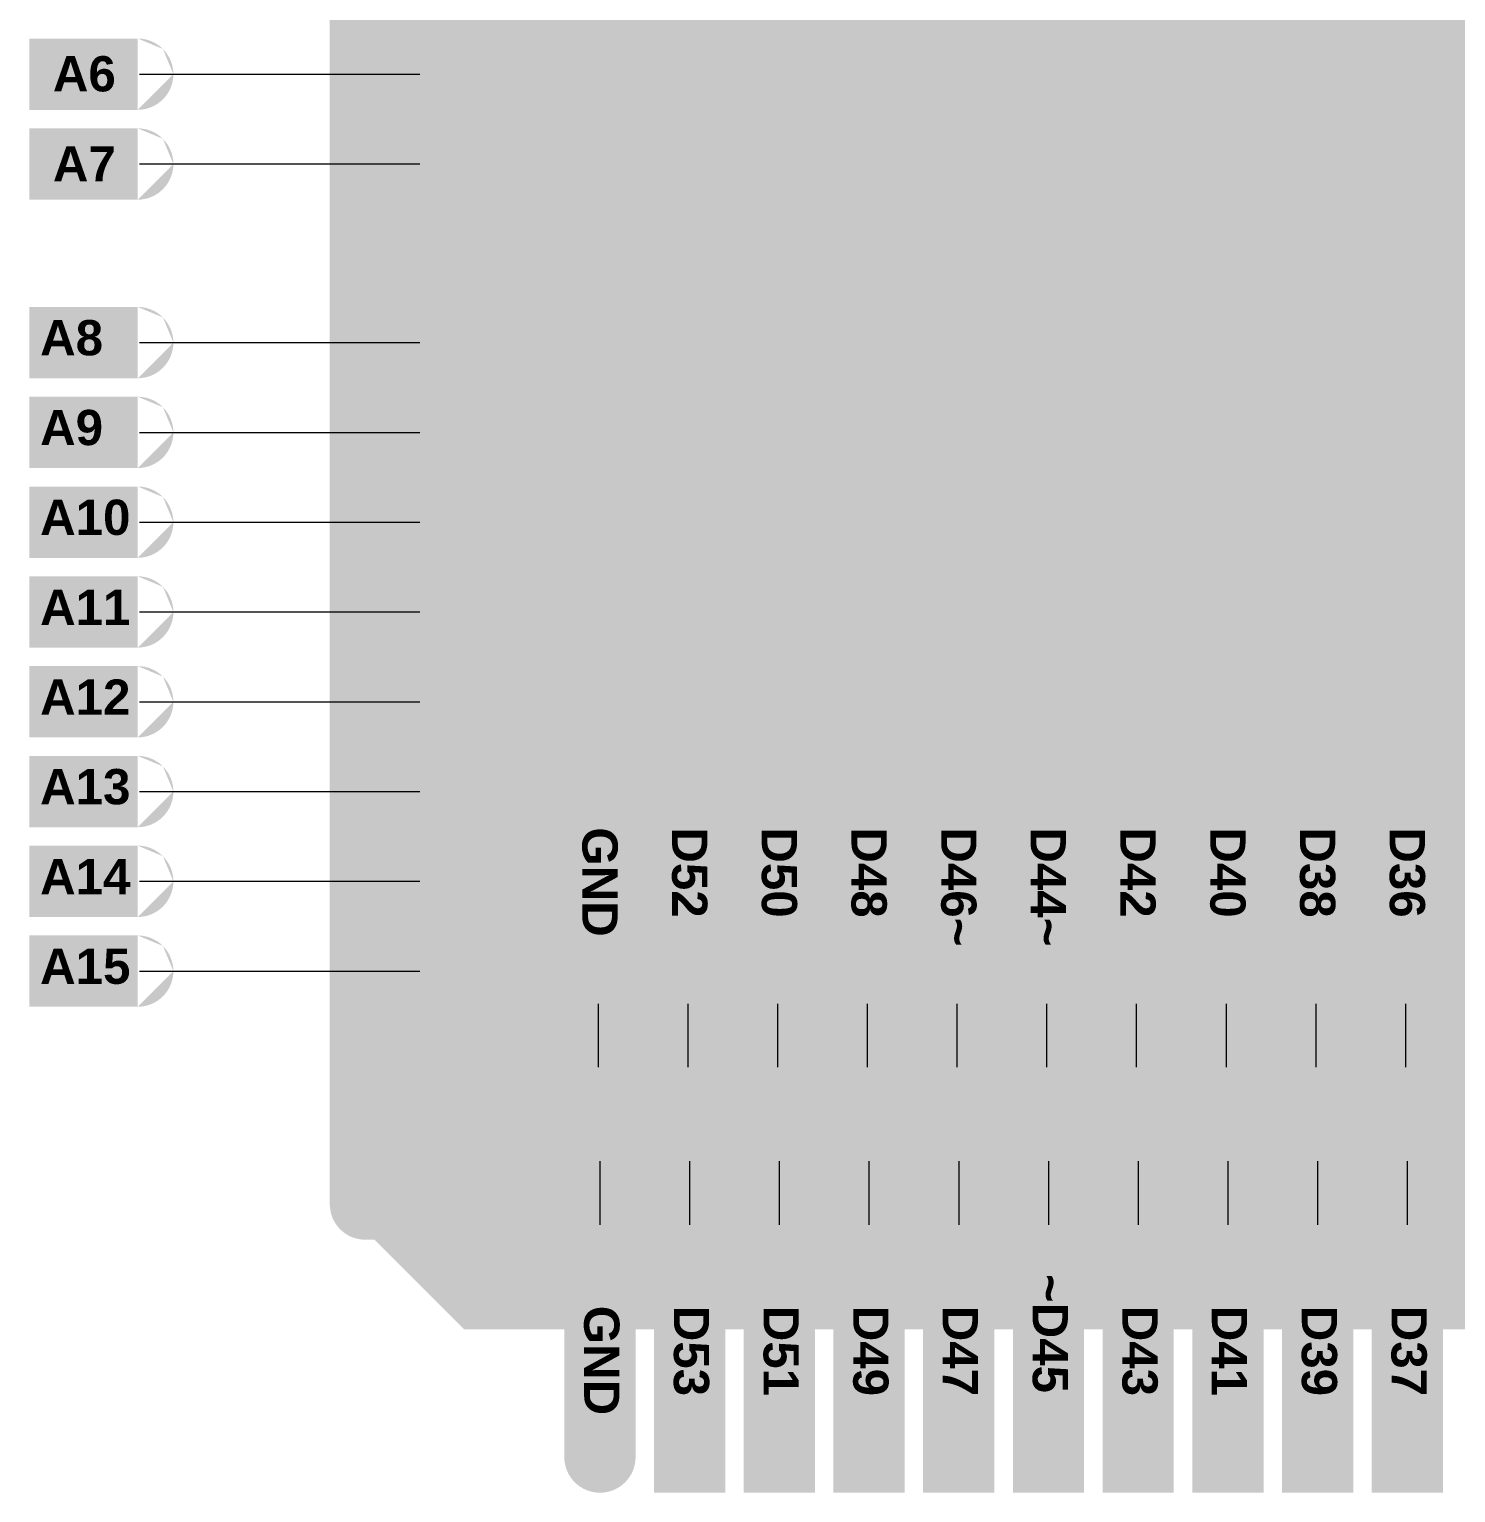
# Model space of a CAD drawing. Header units: millimetres. Extents: x 1 to 623, y -49 to 60.
# Drawn here: x 263.261 to 267.819, y 17.304 to 21.98 of the extents above; entities that cross this region are included whole.
import ezdxf

# ---------------------------------------------------------------- set-up
doc = ezdxf.new("R2010")
doc.units = ezdxf.units.MM
doc.header["$LTSCALE"] = 0.1
doc.layers.add('PDF6_Geometry', color=7, linetype='Continuous')
doc.layers.add('PDF8_Geometry', color=7, linetype='Continuous')
for name, color, linetype, true_color in [('PDF6_Solid Fills', 7, 'Continuous', 0x8b8f90), ('PDF6_Text', 7, 'Continuous', 0xffffff), ('PDF8_Solid Fills', 7, 'Continuous', 0xe5540f), ('PDF8_Text', 7, 'Continuous', 0xffffff)]:
    doc.layers.add(name, color=color, linetype=linetype, true_color=true_color)
doc.styles.add('PDF RobotoMono Bold', font='arialbd.ttf')

# ---------------------------------------------------------------- blocks, each defined once
blk = doc.blocks.new('ARDUINO')
at = {"layer": 'PDF6_Solid Fills', "lineweight": 20, "true_color": 0x017481, "transparency": 33554559}
blk.add_hatch(color=136, dxfattribs=at).paths.add_polyline_path([(367.3383, 17.4148), (363.4689, 17.4148), (363.1821, 17.7016), (363.1518, 17.7016), (363.1404, 17.7021), (363.1299, 17.7038), (363.1189, 17.7065), (363.1084, 17.71), (363.0983, 17.7148), (363.0891, 17.7205), (363.0803, 17.7271), (363.072, 17.7345), (363.0645, 17.7429), (363.058, 17.7516), (363.0522, 17.7613), (363.0474, 17.7709), (363.0435, 17.7819), (363.0413, 17.7924), (363.0395, 17.8034), (363.0386, 17.8144), (363.0386, 28.7671), (363.0395, 28.7785), (363.0413, 28.7895), (363.0435, 28.8), (363.0474, 28.8105), (363.0522, 28.8206), (363.058, 28.8302), (363.0645, 28.839), (363.072, 28.8474), (363.0803, 28.8548), (363.0891, 28.8614), (363.0983, 28.8666), (363.1084, 28.8715), (363.1189, 28.8754), (363.1299, 28.878), (363.1404, 28.8798), (363.1518, 28.8802), (368.9457, 28.8802), (368.9567, 28.8798), (368.9676, 28.878), (368.9781, 28.8754), (368.9887, 28.8715), (368.9988, 28.8666), (369.0084, 28.8614), (369.0172, 28.8548), (369.0255, 28.8474), (369.033, 28.839), (369.0396, 28.8302), (369.0448, 28.8206), (369.0496, 28.8105), (369.0536, 28.8), (369.0562, 28.7895), (369.058, 28.7785), (369.0584, 28.7671), (369.058, 28.7671), (369.058, 18.5595), (369.0584, 18.5595), (369.0584, 17.8113), (369.058, 17.8003), (369.0562, 17.7894), (369.0536, 17.7788), (369.0496, 17.7679), (369.0448, 17.7578), (369.0396, 17.7486), (369.033, 17.7398), (369.0255, 17.7315), (369.0172, 17.724), (369.0084, 17.7174), (368.9988, 17.7117), (368.9887, 17.7069), (368.9781, 17.7034), (368.9676, 17.7007), (368.9567, 17.699), (368.9457, 17.6986), (367.6217, 17.6986)])
at = {"layer": 'PDF6_Solid Fills', "lineweight": 20, "true_color": 0x11100d, "transparency": 33554559}
blk.add_hatch(color=28, dxfattribs=at).paths.add_polyline_path([(365.8423, 21.2616), (365.9549, 21.2616), (366.0345, 21.3411), (366.0574, 21.3411), (366.137, 21.2616), (366.2496, 21.2616), (366.3292, 21.3411), (366.3522, 21.3411), (366.4317, 21.2616), (366.5444, 21.2616), (366.6239, 21.3412), (366.6239, 21.4536), (366.6239, 21.6359), (366.6239, 21.7484), (366.5444, 21.828), (366.4317, 21.828), (366.3522, 21.7484), (366.3292, 21.7484), (366.2496, 21.828), (366.137, 21.828), (366.0574, 21.7484), (366.0345, 21.7484), (365.9549, 21.8279), (365.8423, 21.8279), (365.7627, 21.7484), (365.7627, 21.6358), (365.7627, 21.4536), (365.7627, 21.341)])
at = {"layer": 'PDF6_Solid Fills', "lineweight": 20, "true_color": 0xffffff, "transparency": 33554559}
for points in [[(363.8986, 21.2471, 0.414264), (364.0793, 21.4278), (364.0793, 21.4278, 0.414187), (363.8986, 21.6083), (363.8986, 21.6083, 0.414157), (363.7181, 21.4278), (363.7181, 21.4278, 0.414235)], [(363.3254, 17.8076, 0.414282), (363.5061, 17.9881), (363.5061, 17.9881, 0.414187), (363.3254, 18.1687), (363.3254, 18.1687, 0.414071), (363.1449, 17.9881), (363.1449, 17.9881, 0.414166)]]:
    blk.add_hatch(color=7, dxfattribs=at).paths.add_polyline_path(points)
at = {"layer": 'PDF6_Solid Fills', "lineweight": 20, "transparency": 33554559}
h = blk.add_hatch(color=7, dxfattribs=at)
h.paths.add_polyline_path([(362.4252, 21.3117, 0.412396), (362.539, 21.4256)], flags=0)
h.paths.add_polyline_path([(362.4252, 21.3117), (362.0786, 21.3117), (362.0786, 21.5396), (362.4252, 21.5396)], flags=0)
h.paths.add_polyline_path([(362.5056, 21.506, 0.20006), (362.4252, 21.5396)], flags=0)
h.paths.add_polyline_path([(362.539, 21.4256, 0.197604), (362.5056, 21.506)], flags=0)
at = {"layer": 'PDF6_Solid Fills', "lineweight": 20, "true_color": 0x8a7867, "transparency": 33554559}
for points in [[(363.3974, 21.3539), (363.3974, 21.4973), (363.3971, 21.4973), (363.2541, 21.4973), (363.2537, 21.4973), (363.2537, 21.3539), (363.2541, 21.3539)], [(363.3974, 21.0669), (363.3974, 21.2103), (363.3971, 21.2103), (363.2541, 21.2103), (363.2537, 21.2103), (363.2537, 21.0669), (363.2541, 21.0669)], [(363.3974, 20.4962), (363.3974, 20.6396), (363.3971, 20.6396), (363.2541, 20.6396), (363.2537, 20.6396), (363.2537, 20.4962), (363.2541, 20.4962)], [(363.3974, 20.2093), (363.3974, 20.3527), (363.3971, 20.3527), (363.2541, 20.3527), (363.2537, 20.3527), (363.2537, 20.2093), (363.2541, 20.2093)], [(363.3974, 19.9224), (363.3974, 20.0658), (363.3971, 20.0658), (363.2541, 20.0658), (363.2537, 20.0658), (363.2537, 19.9224), (363.2541, 19.9224)], [(363.3974, 19.6355), (363.3974, 19.7789), (363.3971, 19.7789), (363.2541, 19.7789), (363.2537, 19.7789), (363.2537, 19.6355), (363.2541, 19.6355)], [(363.3974, 19.3486), (363.3974, 19.492), (363.3971, 19.492), (363.2541, 19.492), (363.2537, 19.492), (363.2537, 19.3486), (363.2541, 19.3486)], [(363.3974, 19.0617), (363.3974, 19.2051), (363.3971, 19.2051), (363.2541, 19.2051), (363.2537, 19.2051), (363.2537, 19.0617), (363.2541, 19.0617)], [(363.3974, 18.7748), (363.3974, 18.9182), (363.3971, 18.9182), (363.2541, 18.9182), (363.2537, 18.9182), (363.2537, 18.7748), (363.2541, 18.7748)], [(363.3974, 18.4879), (363.3974, 18.6313), (363.3971, 18.6313), (363.2541, 18.6313), (363.2537, 18.6313), (363.2537, 18.4879), (363.2541, 18.4879)], [(363.9707, 18.2034), (363.9707, 18.3468), (363.9705, 18.3468), (363.8275, 18.3468), (363.8271, 18.3468), (363.8271, 18.2034), (363.8275, 18.2034)], [(364.2573, 18.2034), (364.2573, 18.3468), (364.257, 18.3468), (364.1141, 18.3468), (364.1136, 18.3468), (364.1136, 18.2034), (364.1141, 18.2034)], [(364.5438, 18.2034), (364.5438, 18.3468), (364.5436, 18.3468), (364.4006, 18.3468), (364.4002, 18.3468), (364.4002, 18.2034), (364.4006, 18.2034)], [(364.8304, 18.2034), (364.8304, 18.3468), (364.8302, 18.3468), (364.6872, 18.3468), (364.6868, 18.3468), (364.6868, 18.2034), (364.6872, 18.2034)], [(365.117, 18.2034), (365.117, 18.3468), (365.1167, 18.3468), (364.9738, 18.3468), (364.9733, 18.3468), (364.9733, 18.2034), (364.9738, 18.2034)], [(365.4036, 18.2034), (365.4036, 18.3468), (365.4033, 18.3468), (365.2603, 18.3468), (365.2599, 18.3468), (365.2599, 18.2034), (365.2603, 18.2034)], [(365.6901, 18.2034), (365.6901, 18.3468), (365.6899, 18.3468), (365.5469, 18.3468), (365.5465, 18.3468), (365.5465, 18.2034), (365.5469, 18.2034)], [(365.9767, 18.2034), (365.9767, 18.3468), (365.9764, 18.3468), (365.8335, 18.3468), (365.833, 18.3468), (365.833, 18.2034), (365.8335, 18.2034)], [(366.2633, 18.2034), (366.2633, 18.3468), (366.263, 18.3468), (366.12, 18.3468), (366.1196, 18.3468), (366.1196, 18.2034), (366.12, 18.2034)], [(366.5498, 18.2034), (366.5498, 18.3468), (366.5496, 18.3468), (366.4066, 18.3468), (366.4062, 18.3468), (366.4062, 18.2034), (366.4066, 18.2034)], [(363.9707, 17.9164), (363.9707, 18.0598), (363.9705, 18.0598), (363.8275, 18.0598), (363.8271, 18.0598), (363.8271, 17.9164), (363.8275, 17.9164)], [(364.2573, 17.9164), (364.2573, 18.0598), (364.257, 18.0598), (364.1141, 18.0598), (364.1136, 18.0598), (364.1136, 17.9164), (364.1141, 17.9164)], [(364.5438, 17.9164), (364.5438, 18.0598), (364.5436, 18.0598), (364.4006, 18.0598), (364.4002, 18.0598), (364.4002, 17.9164), (364.4006, 17.9164)], [(364.8304, 17.9164), (364.8304, 18.0598), (364.8302, 18.0598), (364.6872, 18.0598), (364.6868, 18.0598), (364.6868, 17.9164), (364.6872, 17.9164)], [(365.117, 17.9164), (365.117, 18.0598), (365.1167, 18.0598), (364.9738, 18.0598), (364.9733, 18.0598), (364.9733, 17.9164), (364.9738, 17.9164)], [(365.4036, 17.9164), (365.4036, 18.0598), (365.4033, 18.0598), (365.2603, 18.0598), (365.2599, 18.0598), (365.2599, 17.9164), (365.2603, 17.9164)], [(365.6901, 17.9164), (365.6901, 18.0598), (365.6899, 18.0598), (365.5469, 18.0598), (365.5465, 18.0598), (365.5465, 17.9164), (365.5469, 17.9164)], [(365.9767, 17.9164), (365.9767, 18.0598), (365.9764, 18.0598), (365.8335, 18.0598), (365.833, 18.0598), (365.833, 17.9164), (365.8335, 17.9164)], [(366.2633, 17.9164), (366.2633, 18.0598), (366.263, 18.0598), (366.12, 18.0598), (366.1196, 18.0598), (366.1196, 17.9164), (366.12, 17.9164)], [(366.5498, 17.9164), (366.5498, 18.0598), (366.5496, 18.0598), (366.4066, 18.0598), (366.4062, 18.0598), (366.4062, 17.9164), (366.4066, 17.9164)]]:
    blk.add_hatch(color=8, dxfattribs=at).paths.add_polyline_path(points)
at = {"layer": 'PDF6_Solid Fills', "lineweight": 20, "transparency": 33554559}
h = blk.add_hatch(color=256, dxfattribs=at)
h.paths.add_polyline_path([(365.8986, 21.3469, 0.414742), (365.9492, 21.3974)], flags=0)
h.paths.add_polyline_path([(365.848, 21.3974, 0.415861), (365.8986, 21.3469)], flags=0)
h.paths.add_polyline_path([(365.8986, 21.4478, 0.413845), (365.848, 21.3974)], flags=0)
h.paths.add_polyline_path([(365.9492, 21.3974, 0.414811), (365.8986, 21.4478)], flags=0)
h = blk.add_hatch(color=256, dxfattribs=at)
h.paths.add_polyline_path([(366.1933, 21.3469, 0.414742), (366.2439, 21.3974)], flags=0)
h.paths.add_polyline_path([(366.1427, 21.3975, 0.415088), (366.1933, 21.3469)], flags=0)
h.paths.add_polyline_path([(366.1933, 21.4478, 0.413913), (366.1427, 21.3975)], flags=0)
h.paths.add_polyline_path([(366.2439, 21.3974, 0.414742), (366.1933, 21.4478)], flags=0)
h = blk.add_hatch(color=256, dxfattribs=at)
h.paths.add_polyline_path([(366.488, 21.3469, 0.414742), (366.5386, 21.3974)], flags=0)
h.paths.add_polyline_path([(366.4375, 21.3974, 0.41438), (366.488, 21.3469)], flags=0)
h.paths.add_polyline_path([(366.488, 21.4479, 0.413761), (366.4375, 21.3974)], flags=0)
h.paths.add_polyline_path([(366.5386, 21.3974, 0.414123), (366.488, 21.4479)], flags=0)
h = blk.add_hatch(color=7, dxfattribs=at)
h.paths.add_polyline_path([(362.4252, 21.0246, 0.412396), (362.539, 21.1386)], flags=0)
h.paths.add_polyline_path([(362.4252, 21.0246), (362.0786, 21.0246), (362.0786, 21.2526), (362.4252, 21.2526)], flags=0)
h.paths.add_polyline_path([(362.5056, 21.219, 0.20006), (362.4252, 21.2526)], flags=0)
h.paths.add_polyline_path([(362.539, 21.1386, 0.197604), (362.5056, 21.219)], flags=0)
h = blk.add_hatch(color=7, dxfattribs=at)
h.paths.add_polyline_path([(362.4252, 20.454, 0.412396), (362.539, 20.5679)], flags=0)
h.paths.add_polyline_path([(362.4252, 20.454), (362.0786, 20.454), (362.0786, 20.6819), (362.4252, 20.6819)], flags=0)
h.paths.add_polyline_path([(362.5056, 20.6483, 0.20006), (362.4252, 20.6819)], flags=0)
h.paths.add_polyline_path([(362.539, 20.5679, 0.197604), (362.5056, 20.6483)], flags=0)
h = blk.add_hatch(color=7, dxfattribs=at)
h.paths.add_polyline_path([(362.4252, 20.1671, 0.412396), (362.539, 20.281)], flags=0)
h.paths.add_polyline_path([(362.4252, 20.1671), (362.0786, 20.1671), (362.0786, 20.395), (362.4252, 20.395)], flags=0)
h.paths.add_polyline_path([(362.5056, 20.3614, 0.20006), (362.4252, 20.395)], flags=0)
h.paths.add_polyline_path([(362.539, 20.281, 0.197604), (362.5056, 20.3614)], flags=0)
h = blk.add_hatch(color=7, dxfattribs=at)
h.paths.add_polyline_path([(362.4252, 19.8802, 0.412396), (362.539, 19.9941)], flags=0)
h.paths.add_polyline_path([(362.4252, 19.8802), (362.0786, 19.8802), (362.0786, 20.1081), (362.4252, 20.1081)], flags=0)
h.paths.add_polyline_path([(362.5056, 20.0745, 0.20006), (362.4252, 20.1081)], flags=0)
h.paths.add_polyline_path([(362.539, 19.9941, 0.197604), (362.5056, 20.0745)], flags=0)
h = blk.add_hatch(color=7, dxfattribs=at)
h.paths.add_polyline_path([(362.4252, 19.5933, 0.412396), (362.539, 19.7072)], flags=0)
h.paths.add_polyline_path([(362.4252, 19.5933), (362.0786, 19.5933), (362.0786, 19.8212), (362.4252, 19.8212)], flags=0)
h.paths.add_polyline_path([(362.5056, 19.7876, 0.20006), (362.4252, 19.8212)], flags=0)
h.paths.add_polyline_path([(362.539, 19.7072, 0.197604), (362.5056, 19.7876)], flags=0)
h = blk.add_hatch(color=7, dxfattribs=at)
h.paths.add_polyline_path([(362.4252, 19.3064, 0.412396), (362.539, 19.4203)], flags=0)
h.paths.add_polyline_path([(362.4252, 19.3064), (362.0786, 19.3064), (362.0786, 19.5343), (362.4252, 19.5343)], flags=0)
h.paths.add_polyline_path([(362.5056, 19.5007, 0.20006), (362.4252, 19.5343)], flags=0)
h.paths.add_polyline_path([(362.539, 19.4203, 0.197604), (362.5056, 19.5007)], flags=0)
h = blk.add_hatch(color=7, dxfattribs=at)
h.paths.add_polyline_path([(362.4252, 19.0195, 0.412396), (362.539, 19.1334)], flags=0)
h.paths.add_polyline_path([(362.4252, 19.0195), (362.0786, 19.0195), (362.0786, 19.2474), (362.4252, 19.2474)], flags=0)
h.paths.add_polyline_path([(362.5056, 19.2138, 0.20006), (362.4252, 19.2474)], flags=0)
h.paths.add_polyline_path([(362.539, 19.1334, 0.197604), (362.5056, 19.2138)], flags=0)
h = blk.add_hatch(color=7, dxfattribs=at)
h.paths.add_polyline_path([(362.4252, 18.7326, 0.412396), (362.539, 18.8465)], flags=0)
h.paths.add_polyline_path([(362.4252, 18.7326), (362.0786, 18.7326), (362.0786, 18.9605), (362.4252, 18.9605)], flags=0)
h.paths.add_polyline_path([(362.5056, 18.9269, 0.20006), (362.4252, 18.9605)], flags=0)
h.paths.add_polyline_path([(362.539, 18.8465, 0.197604), (362.5056, 18.9269)], flags=0)
h = blk.add_hatch(color=7, dxfattribs=at)
h.paths.add_polyline_path([(362.4252, 18.4457, 0.412396), (362.539, 18.5596)], flags=0)
h.paths.add_polyline_path([(362.4252, 18.4457), (362.0786, 18.4457), (362.0786, 18.6736), (362.4252, 18.6736)], flags=0)
h.paths.add_polyline_path([(362.5056, 18.64, 0.20006), (362.4252, 18.6736)], flags=0)
h.paths.add_polyline_path([(362.539, 18.5596, 0.197604), (362.5056, 18.64)], flags=0)
at = {"layer": 'PDF6_Solid Fills', "lineweight": 20, "true_color": 0x80b9c0, "transparency": 33554559}
for points in [[(363.9367, 18.183), (363.9905, 18.2367), (363.9905, 18.3127), (363.9367, 18.3665), (363.8607, 18.3665), (363.807, 18.3127), (363.807, 18.2367), (363.8607, 18.183)], [(364.0936, 18.2367), (364.1474, 18.183), (364.2233, 18.183), (364.2771, 18.2367), (364.2771, 18.3127), (364.2233, 18.3665), (364.1474, 18.3665), (364.0936, 18.3127)], [(364.3803, 18.2367), (364.434, 18.183), (364.51, 18.183), (364.5637, 18.2367), (364.5637, 18.3127), (364.51, 18.3665), (364.434, 18.3665), (364.3803, 18.3127)], [(364.6669, 18.2367), (364.7206, 18.183), (364.7966, 18.183), (364.8503, 18.2367), (364.8503, 18.3127), (364.7966, 18.3665), (364.7206, 18.3665), (364.6669, 18.3127)], [(364.9535, 18.2367), (365.0073, 18.183), (365.0832, 18.183), (365.1369, 18.2367), (365.1369, 18.3127), (365.0832, 18.3665), (365.0073, 18.3665), (364.9535, 18.3127)], [(365.2402, 18.2367), (365.2939, 18.183), (365.3699, 18.183), (365.4236, 18.2367), (365.4236, 18.3127), (365.3699, 18.3665), (365.2939, 18.3665), (365.2402, 18.3127)], [(365.5268, 18.2367), (365.5805, 18.183), (365.6565, 18.183), (365.7103, 18.2367), (365.7103, 18.3127), (365.6565, 18.3665), (365.5805, 18.3665), (365.5268, 18.3127)], [(365.8135, 18.2367), (365.8671, 18.183), (365.9432, 18.183), (365.9968, 18.2367), (365.9968, 18.3127), (365.9432, 18.3665), (365.8671, 18.3665), (365.8135, 18.3127)], [(366.1, 18.2367), (366.1538, 18.183), (366.2298, 18.183), (366.2835, 18.2367), (366.2835, 18.3127), (366.2298, 18.3665), (366.1538, 18.3665), (366.1, 18.3127)], [(366.3868, 18.2367), (366.4405, 18.183), (366.5164, 18.183), (366.5701, 18.2367), (366.5701, 18.3127), (366.5164, 18.3665), (366.4405, 18.3665), (366.3868, 18.3127)], [(363.807, 17.9501), (363.8607, 17.8964), (363.9367, 17.8964), (363.9905, 17.9501), (363.9905, 18.0261), (363.9367, 18.0798), (363.8607, 18.0798), (363.807, 18.0261)], [(364.0936, 17.9501), (364.1474, 17.8964), (364.2233, 17.8964), (364.2771, 17.9501), (364.2771, 18.0261), (364.2233, 18.0798), (364.1474, 18.0798), (364.0936, 18.0261)], [(364.3803, 17.9501), (364.434, 17.8964), (364.51, 17.8964), (364.5637, 17.9501), (364.5637, 18.0261), (364.51, 18.0798), (364.434, 18.0798), (364.3803, 18.0261)], [(364.6669, 17.9501), (364.7206, 17.8964), (364.7966, 17.8964), (364.8503, 17.9501), (364.8503, 18.0261), (364.7966, 18.0798), (364.7206, 18.0798), (364.6669, 18.0261)], [(364.9535, 17.9501), (365.0073, 17.8964), (365.0832, 17.8964), (365.1369, 17.9501), (365.1369, 18.0261), (365.0832, 18.0798), (365.0073, 18.0798), (364.9535, 18.0261)], [(365.2402, 17.9501), (365.2939, 17.8964), (365.3699, 17.8964), (365.4236, 17.9501), (365.4236, 18.0261), (365.3699, 18.0798), (365.2939, 18.0798), (365.2402, 18.0261)], [(365.5268, 17.9501), (365.5805, 17.8964), (365.6565, 17.8964), (365.7103, 17.9501), (365.7103, 18.0261), (365.6565, 18.0798), (365.5805, 18.0798), (365.5268, 18.0261)], [(365.8135, 17.9501), (365.8671, 17.8964), (365.9432, 17.8964), (365.9968, 17.9501), (365.9968, 18.0261), (365.9432, 18.0798), (365.8671, 18.0798), (365.8135, 18.0261)], [(366.1, 17.9501), (366.1538, 17.8964), (366.2298, 17.8964), (366.2835, 17.9501), (366.2835, 18.0261), (366.2298, 18.0798), (366.1538, 18.0798), (366.1, 18.0261)], [(366.3868, 17.9501), (366.4405, 17.8964), (366.5164, 17.8964), (366.5701, 17.9501), (366.5701, 18.0261), (366.5164, 18.0798), (366.4405, 18.0798), (366.3868, 18.0261)]]:
    blk.add_hatch(color=143, dxfattribs=at).paths.add_polyline_path(points)
at = {"layer": 'PDF8_Solid Fills', "lineweight": 20, "true_color": 0x171e21, "transparency": 33554559}
for points in [[(363.7824, 18.5354), (363.7824, 19.1976), (363.7824, 19.1976, -0.414212), (363.8962, 19.3115), (363.8962, 19.3115, -0.414212), (364.0101, 19.1976), (364.0101, 19.1976), (364.0101, 18.5354), (364.0101, 18.5354, -0.414243), (363.8962, 18.4215), (363.8962, 18.4215, -0.414243)], [(363.788, 17.6691), (363.788, 17.0069), (363.788, 17.0069, 0.414212), (363.9019, 16.893), (363.9019, 16.893, 0.414212), (364.0158, 17.0069), (364.0158, 17.0069), (364.0158, 17.6691), (364.0158, 17.6691, 0.414243), (363.9019, 17.7829), (363.9019, 17.7829, 0.414243)]]:
    blk.add_hatch(color=250, dxfattribs=at).paths.add_polyline_path(points)
at = {"layer": 'PDF8_Solid Fills', "lineweight": 20, "transparency": 33554559}
for points in [[(364.069, 18.5354), (364.069, 19.3115), (364.2967, 19.3115), (364.2967, 18.5354), (364.2967, 18.5354, -0.414243), (364.1829, 18.4215), (364.1829, 18.4215, -0.414243)], [(364.3556, 18.5354), (364.3556, 19.3115), (364.5833, 19.3115), (364.5833, 18.5354), (364.5833, 18.5354, -0.414243), (364.4695, 18.4215), (364.4695, 18.4215, -0.414243)], [(364.6422, 18.5354), (364.6422, 19.3115), (364.87, 19.3115), (364.87, 18.5354), (364.87, 18.5354, -0.414243), (364.7561, 18.4215), (364.7561, 18.4215, -0.414243)], [(364.9288, 18.5354), (364.9288, 19.3115), (365.1566, 19.3115), (365.1566, 18.5354), (365.1566, 18.5354, -0.414243), (365.0427, 18.4215), (365.0427, 18.4215, -0.414243)], [(365.2154, 18.5354), (365.2154, 19.3115), (365.4432, 19.3115), (365.4432, 18.5354), (365.4432, 18.5354, -0.414243), (365.3293, 18.4215), (365.3293, 18.4215, -0.414243)], [(365.502, 18.5354), (365.502, 19.3115), (365.7298, 19.3115), (365.7298, 18.5354), (365.7298, 18.5354, -0.414243), (365.6159, 18.4215), (365.6159, 18.4215, -0.414243)], [(365.7886, 18.5354), (365.7886, 19.3115), (366.0164, 19.3115), (366.0164, 18.5354), (366.0164, 18.5354, -0.414243), (365.9025, 18.4215), (365.9025, 18.4215, -0.414243)], [(366.0753, 18.5354), (366.0753, 19.3115), (366.303, 19.3115), (366.303, 18.5354), (366.303, 18.5354, -0.414243), (366.1891, 18.4215), (366.1891, 18.4215, -0.414243)], [(366.3619, 18.5354), (366.3619, 19.3115), (366.5896, 19.3115), (366.5896, 18.5354), (366.5896, 18.5354, -0.414243), (366.4757, 18.4215), (366.4757, 18.4215, -0.414243)], [(364.0746, 17.6691), (364.0746, 16.893), (364.3024, 16.893), (364.3024, 17.6691), (364.3024, 17.6691, 0.414243), (364.1885, 17.7829), (364.1885, 17.7829, 0.414243)], [(364.3612, 17.6691), (364.3612, 16.893), (364.589, 16.893), (364.589, 17.6691), (364.589, 17.6691, 0.414243), (364.4751, 17.7829), (364.4751, 17.7829, 0.414243)], [(364.6478, 17.6691), (364.6478, 16.893), (364.8756, 16.893), (364.8756, 17.6691), (364.8756, 17.6691, 0.414243), (364.7617, 17.7829), (364.7617, 17.7829, 0.414243)], [(364.9344, 17.6691), (364.9344, 16.893), (365.1622, 16.893), (365.1622, 17.6691), (365.1622, 17.6691, 0.414243), (365.0483, 17.7829), (365.0483, 17.7829, 0.414243)], [(365.2211, 17.6691), (365.2211, 16.893), (365.4488, 16.893), (365.4488, 17.6691), (365.4488, 17.6691, 0.414243), (365.3349, 17.7829), (365.3349, 17.7829, 0.414243)], [(365.5077, 17.6691), (365.5077, 16.893), (365.7354, 16.893), (365.7354, 17.6691), (365.7354, 17.6691, 0.414243), (365.6215, 17.7829), (365.6215, 17.7829, 0.414243)], [(365.7943, 17.6691), (365.7943, 16.893), (366.022, 16.893), (366.022, 17.6691), (366.022, 17.6691, 0.414243), (365.9082, 17.7829), (365.9082, 17.7829, 0.414243)], [(366.0809, 17.6691), (366.0809, 16.893), (366.3086, 16.893), (366.3086, 17.6691), (366.3086, 17.6691, 0.414243), (366.1948, 17.7829), (366.1948, 17.7829, 0.414243)], [(366.3675, 17.6691), (366.3675, 16.893), (366.5953, 16.893), (366.5953, 17.6691), (366.5953, 17.6691, 0.414243), (366.4814, 17.7829), (366.4814, 17.7829, 0.414243)]]:
    blk.add_hatch(color=7, dxfattribs=at).paths.add_polyline_path(points)
at = {"layer": 'PDF6_Geometry', "color": 7, "lineweight": 20, "true_color": 0xffffff}
for points in [[(362.431, 21.4257), (363.3259, 21.4257)], [(362.431, 21.1387), (363.3259, 21.1387)], [(362.431, 20.568), (363.3259, 20.568)], [(362.431, 20.2811), (363.3259, 20.2811)], [(362.431, 19.9942), (363.3259, 19.9942)], [(362.431, 19.7073), (363.3259, 19.7073)], [(362.431, 19.4204), (363.3259, 19.4204)], [(362.431, 19.1335), (363.3259, 19.1335)], [(362.431, 18.8466), (363.3259, 18.8466)], [(362.431, 18.5597), (363.3259, 18.5597)]]:
    blk.add_lwpolyline(points, dxfattribs=at)
at = {"layer": 'PDF6_Geometry', "color": 9, "lineweight": 20, "true_color": 0xbcc6c6}
for points in [[(362.431, 21.4257), (363.3259, 21.4257)], [(362.431, 21.1387), (363.3259, 21.1387)], [(362.431, 20.568), (363.3259, 20.568)], [(362.431, 20.2811), (363.3259, 20.2811)], [(362.431, 19.9942), (363.3259, 19.9942)], [(362.431, 19.7073), (363.3259, 19.7073)], [(362.431, 19.4204), (363.3259, 19.4204)], [(362.431, 19.1335), (363.3259, 19.1335)], [(362.431, 18.8466), (363.3259, 18.8466)], [(362.431, 18.5597), (363.3259, 18.5597)]]:
    blk.add_lwpolyline(points, dxfattribs=at)
at = {"layer": 'PDF6_Solid Fills', "color": 28, "lineweight": 20, "true_color": 0x11100d, "transparency": 33554559}
for points in [[(363.4687, 21.5689), (363.1821, 21.5689), (363.4687, 21.2823), (363.1821, 21.2823)], [(363.4687, 21.5689), (363.1821, 21.5689), (363.4687, 21.2823), (363.1821, 21.2823)], [(363.4687, 21.2819), (363.1821, 21.2819), (363.4687, 20.9953), (363.1821, 20.9953)], [(363.4687, 21.2819), (363.1821, 21.2819), (363.4687, 20.9953), (363.1821, 20.9953)], [(363.4687, 20.682), (363.1821, 20.682), (363.4687, 21.0246), (363.1821, 21.0246)], [(363.4687, 20.7112), (363.1821, 20.7112), (363.4687, 20.4246), (363.1821, 20.4246)], [(363.4687, 20.7112), (363.1821, 20.7112), (363.4687, 20.4246), (363.1821, 20.4246)], [(363.4687, 20.4243), (363.1821, 20.4243), (363.4687, 20.1377), (363.1821, 20.1377)], [(363.4687, 20.4243), (363.1821, 20.4243), (363.4687, 20.1377), (363.1821, 20.1377)], [(363.4687, 20.1374), (363.1821, 20.1374), (363.4687, 19.8508), (363.1821, 19.8508)], [(363.4687, 20.1374), (363.1821, 20.1374), (363.4687, 19.8508), (363.1821, 19.8508)], [(363.4687, 19.8505), (363.1821, 19.8505), (363.4687, 19.5639), (363.1821, 19.5639)], [(363.4687, 19.8505), (363.1821, 19.8505), (363.4687, 19.5639), (363.1821, 19.5639)], [(363.4687, 19.5636), (363.1821, 19.5636), (363.4687, 19.277), (363.1821, 19.277)], [(363.4687, 19.5636), (363.1821, 19.5636), (363.4687, 19.277), (363.1821, 19.277)], [(363.4687, 19.2767), (363.1821, 19.2767), (363.4687, 18.9901), (363.1821, 18.9901)], [(363.4687, 19.2767), (363.1821, 19.2767), (363.4687, 18.9901), (363.1821, 18.9901)], [(363.4687, 18.9898), (363.1821, 18.9898), (363.4687, 18.7032), (363.1821, 18.7032)], [(363.4687, 18.9898), (363.1821, 18.9898), (363.4687, 18.7032), (363.1821, 18.7032)], [(363.4687, 18.7029), (363.1821, 18.7029), (363.4687, 18.4163), (363.1821, 18.4163)], [(363.4687, 18.7029), (363.1821, 18.7029), (363.4687, 18.4163), (363.1821, 18.4163)], [(364.0421, 18.4184), (363.7554, 18.4184), (364.0421, 18.1318), (363.7554, 18.1318)], [(364.0421, 18.4184), (363.7554, 18.4184), (364.0421, 18.1318), (363.7554, 18.1318)], [(364.3286, 18.4184), (364.042, 18.4184), (364.3286, 18.1318), (364.042, 18.1318)], [(364.3286, 18.4184), (364.042, 18.4184), (364.3286, 18.1318), (364.042, 18.1318)], [(364.6152, 18.4184), (364.3286, 18.4184), (364.6152, 18.1318), (364.3286, 18.1318)], [(364.6152, 18.4184), (364.3286, 18.4184), (364.6152, 18.1318), (364.3286, 18.1318)], [(364.9018, 18.4184), (364.6152, 18.4184), (364.9018, 18.1318), (364.6152, 18.1318)], [(364.9018, 18.4184), (364.6152, 18.4184), (364.9018, 18.1318), (364.6152, 18.1318)], [(365.1883, 18.4184), (364.9017, 18.4184), (365.1883, 18.1318), (364.9017, 18.1318)], [(365.1883, 18.4184), (364.9017, 18.4184), (365.1883, 18.1318), (364.9017, 18.1318)], [(365.4749, 18.4184), (365.1883, 18.4184), (365.4749, 18.1318), (365.1883, 18.1318)], [(365.4749, 18.4184), (365.1883, 18.4184), (365.4749, 18.1318), (365.1883, 18.1318)], [(365.7615, 18.4184), (365.4748, 18.4184), (365.7615, 18.1318), (365.4748, 18.1318)], [(365.7615, 18.4184), (365.4748, 18.4184), (365.7615, 18.1318), (365.4748, 18.1318)], [(366.048, 18.4184), (365.7614, 18.4184), (366.048, 18.1318), (365.7614, 18.1318)], [(366.048, 18.4184), (365.7614, 18.4184), (366.048, 18.1318), (365.7614, 18.1318)], [(366.3346, 18.4184), (366.048, 18.4184), (366.3346, 18.1318), (366.048, 18.1318)], [(366.3346, 18.4184), (366.048, 18.4184), (366.3346, 18.1318), (366.048, 18.1318)], [(366.6212, 18.4184), (366.3345, 18.4184), (366.6212, 18.1318), (366.3345, 18.1318)], [(366.6212, 18.4184), (366.3345, 18.4184), (366.6212, 18.1318), (366.3345, 18.1318)], [(366.9077, 18.4184), (366.6211, 18.4184), (366.9077, 18.1318), (366.6211, 18.1318)], [(366.9077, 18.4184), (366.6211, 18.4184), (366.9077, 18.1318), (366.6211, 18.1318)], [(364.0421, 18.1314), (363.7554, 18.1314), (364.0421, 17.8448), (363.7554, 17.8448)], [(364.0421, 18.1314), (363.7554, 18.1314), (364.0421, 17.8448), (363.7554, 17.8448)], [(364.3286, 18.1314), (364.042, 18.1314), (364.3286, 17.8448), (364.042, 17.8448)], [(364.3286, 18.1314), (364.042, 18.1314), (364.3286, 17.8448), (364.042, 17.8448)], [(364.6152, 18.1314), (364.3286, 18.1314), (364.6152, 17.8448), (364.3286, 17.8448)], [(364.6152, 18.1314), (364.3286, 18.1314), (364.6152, 17.8448), (364.3286, 17.8448)], [(364.9018, 18.1314), (364.6152, 18.1314), (364.9018, 17.8448), (364.6152, 17.8448)], [(364.9018, 18.1314), (364.6152, 18.1314), (364.9018, 17.8448), (364.6152, 17.8448)], [(365.1883, 18.1314), (364.9017, 18.1314), (365.1883, 17.8448), (364.9017, 17.8448)], [(365.1883, 18.1314), (364.9017, 18.1314), (365.1883, 17.8448), (364.9017, 17.8448)], [(365.4749, 18.1314), (365.1883, 18.1314), (365.4749, 17.8448), (365.1883, 17.8448)], [(365.4749, 18.1314), (365.1883, 18.1314), (365.4749, 17.8448), (365.1883, 17.8448)], [(365.7615, 18.1314), (365.4748, 18.1314), (365.7615, 17.8448), (365.4748, 17.8448)], [(365.7615, 18.1314), (365.4748, 18.1314), (365.7615, 17.8448), (365.4748, 17.8448)], [(366.048, 18.1314), (365.7614, 18.1314), (366.048, 17.8448), (365.7614, 17.8448)], [(366.048, 18.1314), (365.7614, 18.1314), (366.048, 17.8448), (365.7614, 17.8448)], [(366.3346, 18.1314), (366.048, 18.1314), (366.3346, 17.8448), (366.048, 17.8448)], [(366.3346, 18.1314), (366.048, 18.1314), (366.3346, 17.8448), (366.048, 17.8448)], [(366.6212, 18.1314), (366.3345, 18.1314), (366.6212, 17.8448), (366.3345, 17.8448)], [(366.6212, 18.1314), (366.3345, 18.1314), (366.6212, 17.8448), (366.3345, 17.8448)], [(366.9077, 18.1314), (366.6211, 18.1314), (366.9077, 17.8448), (366.6211, 17.8448)], [(366.9077, 18.1314), (366.6211, 18.1314), (366.9077, 17.8448), (366.6211, 17.8448)]]:
    blk.add_solid(points, dxfattribs=at)
at = {"layer": 'PDF6_Solid Fills', "color": 32, "lineweight": 20, "true_color": 0xe5540f, "transparency": 33554559}
for points in [[(363.4687, 21.5689), (363.1821, 21.5689), (363.4687, 21.2823), (363.1821, 21.2823)], [(363.4687, 21.5689), (363.1821, 21.5689), (363.4687, 21.2823), (363.1821, 21.2823)], [(363.4687, 21.2819), (363.1821, 21.2819), (363.4687, 20.9953), (363.1821, 20.9953)], [(363.4687, 21.2819), (363.1821, 21.2819), (363.4687, 20.9953), (363.1821, 20.9953)], [(363.4687, 20.7112), (363.1821, 20.7112), (363.4687, 20.4246), (363.1821, 20.4246)], [(363.4687, 20.7112), (363.1821, 20.7112), (363.4687, 20.4246), (363.1821, 20.4246)], [(363.4687, 20.4243), (363.1821, 20.4243), (363.4687, 20.1377), (363.1821, 20.1377)], [(363.4687, 20.4243), (363.1821, 20.4243), (363.4687, 20.1377), (363.1821, 20.1377)], [(363.4687, 20.1374), (363.1821, 20.1374), (363.4687, 19.8508), (363.1821, 19.8508)], [(363.4687, 20.1374), (363.1821, 20.1374), (363.4687, 19.8508), (363.1821, 19.8508)], [(363.4687, 19.8505), (363.1821, 19.8505), (363.4687, 19.5639), (363.1821, 19.5639)], [(363.4687, 19.8505), (363.1821, 19.8505), (363.4687, 19.5639), (363.1821, 19.5639)], [(363.4687, 19.5636), (363.1821, 19.5636), (363.4687, 19.277), (363.1821, 19.277)], [(363.4687, 19.5636), (363.1821, 19.5636), (363.4687, 19.277), (363.1821, 19.277)], [(363.4687, 19.2767), (363.1821, 19.2767), (363.4687, 18.9901), (363.1821, 18.9901)], [(363.4687, 19.2767), (363.1821, 19.2767), (363.4687, 18.9901), (363.1821, 18.9901)], [(363.4687, 18.9898), (363.1821, 18.9898), (363.4687, 18.7032), (363.1821, 18.7032)], [(363.4687, 18.9898), (363.1821, 18.9898), (363.4687, 18.7032), (363.1821, 18.7032)], [(363.4687, 18.7029), (363.1821, 18.7029), (363.4687, 18.4163), (363.1821, 18.4163)], [(363.4687, 18.7029), (363.1821, 18.7029), (363.4687, 18.4163), (363.1821, 18.4163)], [(364.0421, 18.4184), (363.7554, 18.4184), (364.0421, 18.1318), (363.7554, 18.1318)], [(364.0421, 18.4184), (363.7554, 18.4184), (364.0421, 18.1318), (363.7554, 18.1318)], [(364.3286, 18.4184), (364.042, 18.4184), (364.3286, 18.1318), (364.042, 18.1318)], [(364.3286, 18.4184), (364.042, 18.4184), (364.3286, 18.1318), (364.042, 18.1318)], [(364.6152, 18.4184), (364.3286, 18.4184), (364.6152, 18.1318), (364.3286, 18.1318)], [(364.6152, 18.4184), (364.3286, 18.4184), (364.6152, 18.1318), (364.3286, 18.1318)], [(364.9018, 18.4184), (364.6152, 18.4184), (364.9018, 18.1318), (364.6152, 18.1318)], [(364.9018, 18.4184), (364.6152, 18.4184), (364.9018, 18.1318), (364.6152, 18.1318)], [(365.1883, 18.4184), (364.9017, 18.4184), (365.1883, 18.1318), (364.9017, 18.1318)], [(365.1883, 18.4184), (364.9017, 18.4184), (365.1883, 18.1318), (364.9017, 18.1318)], [(365.4749, 18.4184), (365.1883, 18.4184), (365.4749, 18.1318), (365.1883, 18.1318)], [(365.4749, 18.4184), (365.1883, 18.4184), (365.4749, 18.1318), (365.1883, 18.1318)], [(365.7615, 18.4184), (365.4748, 18.4184), (365.7615, 18.1318), (365.4748, 18.1318)], [(365.7615, 18.4184), (365.4748, 18.4184), (365.7615, 18.1318), (365.4748, 18.1318)], [(366.048, 18.4184), (365.7614, 18.4184), (366.048, 18.1318), (365.7614, 18.1318)], [(366.048, 18.4184), (365.7614, 18.4184), (366.048, 18.1318), (365.7614, 18.1318)], [(366.3346, 18.4184), (366.048, 18.4184), (366.3346, 18.1318), (366.048, 18.1318)], [(366.3346, 18.4184), (366.048, 18.4184), (366.3346, 18.1318), (366.048, 18.1318)], [(366.6212, 18.4184), (366.3345, 18.4184), (366.6212, 18.1318), (366.3345, 18.1318)], [(366.6212, 18.4184), (366.3345, 18.4184), (366.6212, 18.1318), (366.3345, 18.1318)], [(366.9077, 18.4184), (366.6211, 18.4184), (366.9077, 18.1318), (366.6211, 18.1318)], [(366.9077, 18.4184), (366.6211, 18.4184), (366.9077, 18.1318), (366.6211, 18.1318)], [(364.0421, 18.1314), (363.7554, 18.1314), (364.0421, 17.8448), (363.7554, 17.8448)], [(364.0421, 18.1314), (363.7554, 18.1314), (364.0421, 17.8448), (363.7554, 17.8448)], [(364.3286, 18.1314), (364.042, 18.1314), (364.3286, 17.8448), (364.042, 17.8448)], [(364.3286, 18.1314), (364.042, 18.1314), (364.3286, 17.8448), (364.042, 17.8448)], [(364.6152, 18.1314), (364.3286, 18.1314), (364.6152, 17.8448), (364.3286, 17.8448)], [(364.6152, 18.1314), (364.3286, 18.1314), (364.6152, 17.8448), (364.3286, 17.8448)], [(364.9018, 18.1314), (364.6152, 18.1314), (364.9018, 17.8448), (364.6152, 17.8448)], [(364.9018, 18.1314), (364.6152, 18.1314), (364.9018, 17.8448), (364.6152, 17.8448)], [(365.1883, 18.1314), (364.9017, 18.1314), (365.1883, 17.8448), (364.9017, 17.8448)], [(365.1883, 18.1314), (364.9017, 18.1314), (365.1883, 17.8448), (364.9017, 17.8448)], [(365.4749, 18.1314), (365.1883, 18.1314), (365.4749, 17.8448), (365.1883, 17.8448)], [(365.4749, 18.1314), (365.1883, 18.1314), (365.4749, 17.8448), (365.1883, 17.8448)], [(365.7615, 18.1314), (365.4748, 18.1314), (365.7615, 17.8448), (365.4748, 17.8448)], [(365.7615, 18.1314), (365.4748, 18.1314), (365.7615, 17.8448), (365.4748, 17.8448)], [(366.048, 18.1314), (365.7614, 18.1314), (366.048, 17.8448), (365.7614, 17.8448)], [(366.048, 18.1314), (365.7614, 18.1314), (366.048, 17.8448), (365.7614, 17.8448)], [(366.3346, 18.1314), (366.048, 18.1314), (366.3346, 17.8448), (366.048, 17.8448)], [(366.3346, 18.1314), (366.048, 18.1314), (366.3346, 17.8448), (366.048, 17.8448)], [(366.6212, 18.1314), (366.3345, 18.1314), (366.6212, 17.8448), (366.3345, 17.8448)], [(366.6212, 18.1314), (366.3345, 18.1314), (366.6212, 17.8448), (366.3345, 17.8448)], [(366.9077, 18.1314), (366.6211, 18.1314), (366.9077, 17.8448), (366.6211, 17.8448)], [(366.9077, 18.1314), (366.6211, 18.1314), (366.9077, 17.8448), (366.6211, 17.8448)]]:
    blk.add_solid(points, dxfattribs=at)
at = {"layer": 'PDF6_Solid Fills', "color": 136, "lineweight": 20, "true_color": 0x017481, "transparency": 33554559}
for points in [[(363.4687, 21.5689), (363.1821, 21.5689), (363.4687, 21.2823), (363.1821, 21.2823)], [(363.4687, 21.2819), (363.1821, 21.2819), (363.4687, 20.9953), (363.1821, 20.9953)], [(363.4687, 20.7112), (363.1821, 20.7112), (363.4687, 20.4246), (363.1821, 20.4246)], [(363.4687, 20.4243), (363.1821, 20.4243), (363.4687, 20.1377), (363.1821, 20.1377)], [(363.4687, 20.1374), (363.1821, 20.1374), (363.4687, 19.8508), (363.1821, 19.8508)], [(363.4687, 19.8505), (363.1821, 19.8505), (363.4687, 19.5639), (363.1821, 19.5639)], [(363.4687, 19.5636), (363.1821, 19.5636), (363.4687, 19.277), (363.1821, 19.277)], [(363.4687, 19.2767), (363.1821, 19.2767), (363.4687, 18.9901), (363.1821, 18.9901)], [(363.4687, 18.9898), (363.1821, 18.9898), (363.4687, 18.7032), (363.1821, 18.7032)], [(363.4687, 18.7029), (363.1821, 18.7029), (363.4687, 18.4163), (363.1821, 18.4163)], [(364.0421, 18.4184), (363.7554, 18.4184), (364.0421, 18.1318), (363.7554, 18.1318)], [(364.3286, 18.4184), (364.042, 18.4184), (364.3286, 18.1318), (364.042, 18.1318)], [(364.6152, 18.4184), (364.3286, 18.4184), (364.6152, 18.1318), (364.3286, 18.1318)], [(364.9018, 18.4184), (364.6152, 18.4184), (364.9018, 18.1318), (364.6152, 18.1318)], [(365.1883, 18.4184), (364.9017, 18.4184), (365.1883, 18.1318), (364.9017, 18.1318)], [(365.4749, 18.4184), (365.1883, 18.4184), (365.4749, 18.1318), (365.1883, 18.1318)], [(365.7615, 18.4184), (365.4748, 18.4184), (365.7615, 18.1318), (365.4748, 18.1318)], [(366.048, 18.4184), (365.7614, 18.4184), (366.048, 18.1318), (365.7614, 18.1318)], [(366.3346, 18.4184), (366.048, 18.4184), (366.3346, 18.1318), (366.048, 18.1318)], [(366.6212, 18.4184), (366.3345, 18.4184), (366.6212, 18.1318), (366.3345, 18.1318)], [(366.9077, 18.4184), (366.6211, 18.4184), (366.9077, 18.1318), (366.6211, 18.1318)], [(364.0421, 18.1314), (363.7554, 18.1314), (364.0421, 17.8448), (363.7554, 17.8448)], [(364.3286, 18.1314), (364.042, 18.1314), (364.3286, 17.8448), (364.042, 17.8448)], [(364.6152, 18.1314), (364.3286, 18.1314), (364.6152, 17.8448), (364.3286, 17.8448)], [(364.9018, 18.1314), (364.6152, 18.1314), (364.9018, 17.8448), (364.6152, 17.8448)], [(365.1883, 18.1314), (364.9017, 18.1314), (365.1883, 17.8448), (364.9017, 17.8448)], [(365.4749, 18.1314), (365.1883, 18.1314), (365.4749, 17.8448), (365.1883, 17.8448)], [(365.7615, 18.1314), (365.4748, 18.1314), (365.7615, 17.8448), (365.4748, 17.8448)], [(366.048, 18.1314), (365.7614, 18.1314), (366.048, 17.8448), (365.7614, 17.8448)], [(366.3346, 18.1314), (366.048, 18.1314), (366.3346, 17.8448), (366.048, 17.8448)], [(366.6212, 18.1314), (366.3345, 18.1314), (366.6212, 17.8448), (366.3345, 17.8448)], [(366.9077, 18.1314), (366.6211, 18.1314), (366.9077, 17.8448), (366.6211, 17.8448)]]:
    blk.add_solid(points, dxfattribs=at)
at = {"layer": 'PDF6_Solid Fills', "color": 8, "lineweight": 20, "true_color": 0x8a7867, "transparency": 33554559}
for points in [[(363.9293, 18.3057), (363.8682, 18.3057), (363.9293, 18.2445), (363.8682, 18.2445)], [(364.2159, 18.3057), (364.1548, 18.3057), (364.2159, 18.2445), (364.1548, 18.2445)], [(364.5025, 18.3057), (364.4414, 18.3057), (364.5025, 18.2445), (364.4414, 18.2445)], [(364.7892, 18.3057), (364.7281, 18.3057), (364.7892, 18.2445), (364.7281, 18.2445)], [(365.0757, 18.3057), (365.0146, 18.3057), (365.0757, 18.2445), (365.0146, 18.2445)], [(365.3624, 18.3057), (365.3013, 18.3057), (365.3624, 18.2445), (365.3013, 18.2445)], [(365.6491, 18.3057), (365.588, 18.3057), (365.6491, 18.2445), (365.588, 18.2445)], [(365.9356, 18.3057), (365.8745, 18.3057), (365.9356, 18.2445), (365.8745, 18.2445)], [(366.2223, 18.3057), (366.1612, 18.3057), (366.2223, 18.2445), (366.1612, 18.2445)], [(366.5089, 18.3057), (366.4478, 18.3057), (366.5089, 18.2445), (366.4478, 18.2445)], [(363.9293, 18.0191), (363.8682, 18.0191), (363.9293, 17.9579), (363.8682, 17.9579)], [(364.2159, 18.0191), (364.1548, 18.0191), (364.2159, 17.9579), (364.1548, 17.9579)], [(364.5025, 18.0191), (364.4414, 18.0191), (364.5025, 17.9579), (364.4414, 17.9579)], [(364.7892, 18.0191), (364.7281, 18.0191), (364.7892, 17.9579), (364.7281, 17.9579)], [(365.0757, 18.0191), (365.0146, 18.0191), (365.0757, 17.9579), (365.0146, 17.9579)], [(365.3624, 18.0191), (365.3013, 18.0191), (365.3624, 17.9579), (365.3013, 17.9579)], [(365.6491, 18.0191), (365.588, 18.0191), (365.6491, 17.9579), (365.588, 17.9579)], [(365.9356, 18.0191), (365.8745, 18.0191), (365.9356, 17.9579), (365.8745, 17.9579)], [(366.2223, 18.0191), (366.1612, 18.0191), (366.2223, 17.9579), (366.1612, 17.9579)], [(366.5089, 18.0191), (366.4478, 18.0191), (366.5089, 17.9579), (366.4478, 17.9579)]]:
    blk.add_solid(points, dxfattribs=at)
at = {"layer": 'PDF8_Geometry', "color": 7, "lineweight": 20, "true_color": 0xffffff}
for points in [[(363.897, 18.2525), (363.897, 18.4555)], [(364.1836, 18.2525), (364.1836, 18.4555)], [(364.4702, 18.2525), (364.4702, 18.4555)], [(364.7568, 18.2525), (364.7568, 18.4555)], [(365.0434, 18.2525), (365.0434, 18.4555)], [(365.33, 18.2525), (365.33, 18.4555)], [(365.6167, 18.2525), (365.6167, 18.4555)], [(365.9033, 18.2525), (365.9033, 18.4555)], [(366.1899, 18.2525), (366.1899, 18.4555)], [(366.4765, 18.2525), (366.4765, 18.4555)], [(363.9026, 17.749), (363.9026, 17.9519)], [(364.1892, 17.749), (364.1892, 17.9519)], [(364.4758, 17.749), (364.4758, 17.9519)], [(364.7625, 17.749), (364.7625, 17.9519)], [(365.0491, 17.749), (365.0491, 17.9519)], [(365.3357, 17.749), (365.3357, 17.9519)], [(365.6223, 17.749), (365.6223, 17.9519)], [(365.9089, 17.749), (365.9089, 17.9519)], [(366.1955, 17.749), (366.1955, 17.9519)], [(366.4821, 17.749), (366.4821, 17.9519)]]:
    blk.add_lwpolyline(points, dxfattribs=at)
at = {"layer": 'PDF8_Geometry', "color": 9, "lineweight": 20, "true_color": 0xbcc6c6}
for points in [[(363.897, 18.2525), (363.897, 18.4555)], [(364.1836, 18.2525), (364.1836, 18.4555)], [(364.4702, 18.2525), (364.4702, 18.4555)], [(364.7568, 18.2525), (364.7568, 18.4555)], [(365.0434, 18.2525), (365.0434, 18.4555)], [(365.33, 18.2525), (365.33, 18.4555)], [(365.6167, 18.2525), (365.6167, 18.4555)], [(365.9033, 18.2525), (365.9033, 18.4555)], [(366.1899, 18.2525), (366.1899, 18.4555)], [(366.4765, 18.2525), (366.4765, 18.4555)], [(363.9026, 17.749), (363.9026, 17.9519)], [(364.1892, 17.749), (364.1892, 17.9519)], [(364.4758, 17.749), (364.4758, 17.9519)], [(364.7625, 17.749), (364.7625, 17.9519)], [(365.0491, 17.749), (365.0491, 17.9519)], [(365.3357, 17.749), (365.3357, 17.9519)], [(365.6223, 17.749), (365.6223, 17.9519)], [(365.9089, 17.749), (365.9089, 17.9519)], [(366.1955, 17.749), (366.1955, 17.9519)], [(366.4821, 17.749), (366.4821, 17.9519)]]:
    blk.add_lwpolyline(points, dxfattribs=at)
at = {"layer": 'PDF6_Text', "color": 32, "lineweight": 20, "true_color": 0xd35400, "char_height": 0.11263, "attachment_point": 4, "style": 'PDF RobotoMono Bold'}
for s, insert in [('A6', (362.1539, 21.4261)), ('A7', (362.1539, 21.1391)), ('A8', (362.1132, 20.5828)), ('A9 ', (362.1132, 20.2959)), ('A10', (362.1132, 20.009)), ('A11', (362.1132, 19.7221)), ('A12', (362.1132, 19.4352)), ('A13', (362.1132, 19.1483)), ('A14', (362.1132, 18.8614)), ('A15', (362.1132, 18.5745))]:
    blk.add_mtext(s, dxfattribs=dict(at, insert=insert))
at = {"layer": 'PDF8_Text', "lineweight": 20, "char_height": 0.11263, "attachment_point": 4, "rotation": 270, "style": 'PDF RobotoMono Bold'}
for s, insert in [('GND', (363.9013, 19.0191)), ('D52', (364.1879, 19.0191)), ('D50', (364.4745, 19.0191)), ('D48', (364.7611, 19.0191)), ('D46~', (365.0477, 19.0191)), ('D44~', (365.3343, 19.0191)), ('D42', (365.6209, 19.0191)), ('D40', (365.9075, 19.0191)), ('D38', (366.1941, 19.0191)), ('D36', (366.4808, 19.0191)), ('~D45', (365.34, 17.5922)), ('GND', (363.9069, 17.4905)), ('D53', (364.1935, 17.4905)), ('D51', (364.4801, 17.4905)), ('D49', (364.7667, 17.4905)), ('D47', (365.0533, 17.4905)), ('D43', (365.6266, 17.4905)), ('D41', (365.9132, 17.4905)), ('D39', (366.1998, 17.4905)), ('D37', (366.4864, 17.4905))]:
    blk.add_mtext(s, dxfattribs=dict(at, insert=insert))

msp = doc.modelspace()

# ---------------------------------------------------------------- block references
msp.add_blockref('ARDUINO', (-98.8174, 0.4106))

doc.saveas('drawing.dxf')
